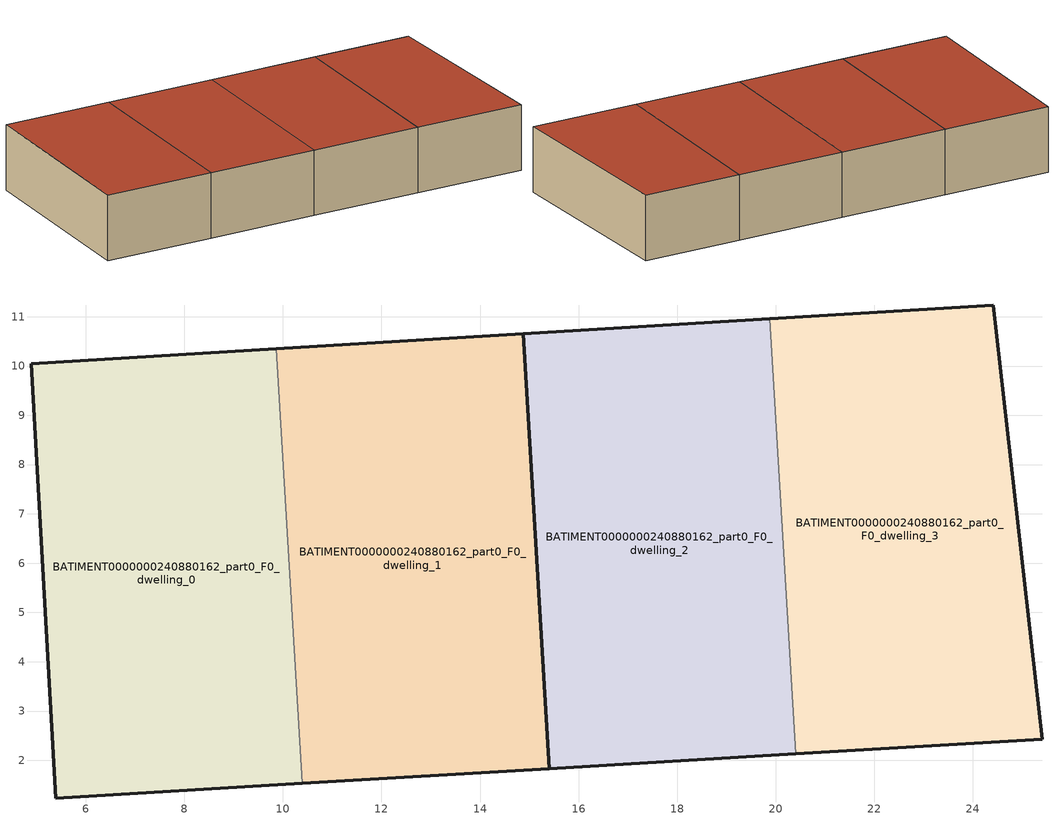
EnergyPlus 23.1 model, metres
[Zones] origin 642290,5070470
BATIMENT0000000240880162_part0_F0_dwelling_0
 floor ground (EU_floor_Construction): 9.87,10.35 10.4,1.53 5.39,1.24 4.9,10.04 z0
 wall outside (EU_wall_Construction): 9.87,10.35 4.9,10.04 5.39,1.24 10.4,1.53 z0:3
 wall to BATIMENT0000000240880162_part0_F0_dwelling_1 (EU_wall_Construction): 10.4,1.53 9.87,10.35 z0:3
 roof outside (EU_roof_Construction): 10.4,1.53 9.87,10.35 4.9,10.04 5.39,1.24 z3
BATIMENT0000000240880162_part0_F0_dwelling_1
 floor ground (EU_floor_Construction): 14.87,10.65 15.4,1.83 10.4,1.53 9.87,10.35 z0
 wall outside (EU_wall_Construction): 10.4,1.53 15.4,1.83 14.87,10.65 9.87,10.35 z0:3
 roof outside (EU_roof_Construction): 15.4,1.83 14.87,10.65 9.87,10.35 10.4,1.53 z3
BATIMENT0000000240880162_part0_F0_dwelling_2
 floor ground (EU_floor_Construction): 19.88,10.96 20.4,2.13 15.4,1.83 14.87,10.65 z0
 wall outside (EU_wall_Construction): 19.88,10.96 14.87,10.65 15.4,1.83 20.4,2.13 z0:3
 wall to BATIMENT0000000240880162_part0_F0_dwelling_3 (EU_wall_Construction): 20.4,2.13 19.88,10.96 z0:3
 roof outside (EU_roof_Construction): 20.4,2.13 19.88,10.96 14.87,10.65 15.4,1.83 z3
BATIMENT0000000240880162_part0_F0_dwelling_3
 floor ground (EU_floor_Construction): 24.41,11.24 25.41,2.43 20.4,2.13 19.88,10.96 z0
 wall outside (EU_wall_Construction): 20.4,2.13 25.41,2.43 24.41,11.24 19.88,10.96 z0:3
 roof outside (EU_roof_Construction): 25.41,2.43 24.41,11.24 19.88,10.96 20.4,2.13 z3
[Building]
EU S2 Campaign: North Axis=0; Terrain=City; Solar Distribution=FullExterior
[Site:Location]
Lyon-Bron: Latitude=45.75; Longitude=5; Time Zone=1; Elevation=198
[SizingPeriod:WeatherFileDays]
AnnualSizingPeriod: Begin Month=1; Begin Day of Month=1; End Month=12; End Day of Month=31; Day of Week for Start Day=Monday; Use Weather File Daylight Saving Period=No; Use Weather File Rain and Snow Indicators=No
[MATERIAL]
EU_InternalMass_Material: Roughness=MediumRough; Thickness=0.1; Conductivity=1; Density=1800; Specific Heat=900; Thermal Absorptance=0.9; Solar Absorptance=0.7; Visible Absorptance=0.7
[MATERIAL:NOMASS] Roughness=MediumRough; Thermal Absorptance=0.9; Solar Absorptance=0.7; Visible Absorptance=0.7
Name | Thermal Resistance
EU_wall_NoMass | 2.09208
EU_roof_NoMass | 1.38566
EU_floor_NoMass | 1.54632
[CONSTRUCTION]
EU_wall_Construction: EU_wall_NoMass
EU_roof_Construction: EU_roof_NoMass
EU_floor_Construction: EU_floor_NoMass
EU_InternalMass_Construction: EU_InternalMass_Material
[ZONE] Type=1; Multiplier=1; Ceiling Height=autocalculate; Floor Area=autocalculate; Part of Total Floor Area=Yes
Name | Volume
BATIMENT0000000240880162_part0_F0_dwelling_0 | 132.313
BATIMENT0000000240880162_part0_F0_dwelling_1 | 132.801
BATIMENT0000000240880162_part0_F0_dwelling_2 | 132.918
BATIMENT0000000240880162_part0_F0_dwelling_3 | 126.776
[INTERNALMASS] Construction=EU_InternalMass_Construction
Name | Zone or ZoneList | Surface Area
BATIMENT0000000240880162_part0_F0_dwelling_0_EU_InternalMass | BATIMENT0000000240880162_part0_F0_dwelling_0 | 44.1048
BATIMENT0000000240880162_part0_F0_dwelling_1_EU_InternalMass | BATIMENT0000000240880162_part0_F0_dwelling_1 | 44.2669
BATIMENT0000000240880162_part0_F0_dwelling_2_EU_InternalMass | BATIMENT0000000240880162_part0_F0_dwelling_2 | 44.3062
BATIMENT0000000240880162_part0_F0_dwelling_3_EU_InternalMass | BATIMENT0000000240880162_part0_F0_dwelling_3 | 42.2592
[OTHEREQUIPMENT] Fuel Type=Electricity; Design Level Calculation Method=Watts/Area; Power per Zone Floor Area=1; Fraction Latent=0; Fraction Radiant=0; Fraction Lost=0; Carbon Dioxide Generation Rate=0; EndUse Subcategory=EU_Step8_InternalGains
Name | Zone or ZoneList or Space or SpaceList | Schedule
EU_Step8_InternalGain_BATIMENT0000000240880162_part0_F0_dwelling_0_f000 | BATIMENT0000000240880162_part0_F0_dwelling_0 | EU_Step8_GainSchedule_BATIMENT0000000240880162_part0_F0_dwelling_0_f000
EU_Step8_InternalGain_BATIMENT0000000240880162_part0_F0_dwelling_1_f000 | BATIMENT0000000240880162_part0_F0_dwelling_1 | EU_Step8_GainSchedule_BATIMENT0000000240880162_part0_F0_dwelling_1_f000
EU_Step8_InternalGain_BATIMENT0000000240880162_part0_F0_dwelling_2_f000 | BATIMENT0000000240880162_part0_F0_dwelling_2 | EU_Step8_GainSchedule_BATIMENT0000000240880162_part0_F0_dwelling_2_f000
EU_Step8_InternalGain_BATIMENT0000000240880162_part0_F0_dwelling_3_f000 | BATIMENT0000000240880162_part0_F0_dwelling_3 | EU_Step8_GainSchedule_BATIMENT0000000240880162_part0_F0_dwelling_3_f000
[ZONEVENTILATION:DESIGNFLOWRATE] Schedule=EU_AlwaysOn; Design Flow Rate Calculation Method=AirChanges/Hour; Air Changes per Hour=0.562345; Ventilation Type=Natural; Fan Pressure Rise=0; Fan Total Efficiency=1; Constant Term Coefficient=1; Temperature Term Coefficient=0; Velocity Term Coefficient=0; Velocity Squared Term Coefficient=0; Minimum Indoor Temperature=-100; Maximum Indoor Temperature=100; Delta Temperature=-100; Minimum Outdoor Temperature=-100; Maximum Outdoor Temperature=100; Maximum Wind Speed=40
Name | Zone or ZoneList or Space or SpaceList
EU_ConstantAir_BATIMENT0000000240880162_part0_F0_dwelling_0 | BATIMENT0000000240880162_part0_F0_dwelling_0
EU_ConstantAir_BATIMENT0000000240880162_part0_F0_dwelling_1 | BATIMENT0000000240880162_part0_F0_dwelling_1
EU_ConstantAir_BATIMENT0000000240880162_part0_F0_dwelling_2 | BATIMENT0000000240880162_part0_F0_dwelling_2
EU_ConstantAir_BATIMENT0000000240880162_part0_F0_dwelling_3 | BATIMENT0000000240880162_part0_F0_dwelling_3
[HVACTEMPLATE:THERMOSTAT] Constant Heating Setpoint=20; Constant Cooling Setpoint=50
EU_HeatOnly_BATIMENT0000000240880162_part0_F0_dwelling_0; EU_HeatOnly_BATIMENT0000000240880162_part0_F0_dwelling_1; EU_HeatOnly_BATIMENT0000000240880162_part0_F0_dwelling_2; EU_HeatOnly_BATIMENT0000000240880162_part0_F0_dwelling_3
[HVACTEMPLATE:ZONE:IDEALLOADSAIRSYSTEM] System Availability Schedule=EU_AlwaysOn; Maximum Heating Supply Air Temperature=50; Minimum Cooling Supply Air Temperature=13; Maximum Heating Supply Air Humidity Ratio=0.0156; Minimum Cooling Supply Air Humidity Ratio=0.0077; Heating Limit=NoLimit; Cooling Limit=NoLimit; Heating Availability Schedule=EU_AlwaysOn; Cooling Availability Schedule=EU_CoolingOff; Dehumidification Control Type=ConstantSensibleHeatRatio; Cooling Sensible Heat Ratio=0.7; Dehumidification Setpoint=60; Humidification Control Type=None; Humidification Setpoint=30; Outdoor Air Method=None; Outdoor Air Flow Rate per Person=0.00944; Outdoor Air Flow Rate per Zone Floor Area=0; Outdoor Air Flow Rate per Zone=0; Demand Controlled Ventilation Type=None; Outdoor Air Economizer Type=NoEconomizer; Heat Recovery Type=None; Sensible Heat Recovery Effectiveness=0.7; Latent Heat Recovery Effectiveness=0.65
Name | Template Thermostat
BATIMENT0000000240880162_part0_F0_dwelling_0 | EU_HeatOnly_BATIMENT0000000240880162_part0_F0_dwelling_0
BATIMENT0000000240880162_part0_F0_dwelling_1 | EU_HeatOnly_BATIMENT0000000240880162_part0_F0_dwelling_1
BATIMENT0000000240880162_part0_F0_dwelling_2 | EU_HeatOnly_BATIMENT0000000240880162_part0_F0_dwelling_2
BATIMENT0000000240880162_part0_F0_dwelling_3 | EU_HeatOnly_BATIMENT0000000240880162_part0_F0_dwelling_3
[SIZING:ZONE] Zone Cooling Design Supply Air Temperature Input Method=SupplyAirTemperature; Zone Cooling Design Supply Air Temperature=13; Zone Heating Design Supply Air Temperature Input Method=SupplyAirTemperature; Zone Heating Design Supply Air Temperature=50; Zone Cooling Design Supply Air Humidity Ratio=0.008; Zone Heating Design Supply Air Humidity Ratio=0.008; Cooling Design Air Flow Method=DesignDay; Cooling Design Air Flow Rate=0; Cooling Minimum Air Flow per Zone Floor Area=0.000762; Cooling Minimum Air Flow=0; Cooling Minimum Air Flow Fraction=0.2; Heating Design Air Flow Method=DesignDay; Heating Design Air Flow Rate=0; Heating Maximum Air Flow per Zone Floor Area=0.002032; Heating Maximum Air Flow=0.141576; Heating Maximum Air Flow Fraction=0.3; Account for Dedicated Outdoor Air System=No; Dedicated Outdoor Air System Control Strategy=NeutralSupplyAir; Dedicated Outdoor Air Low Setpoint Temperature for Design=autosize; Dedicated Outdoor Air High Setpoint Temperature for Design=autosize; Zone Load Sizing Method=Sensible Load Only No Latent Load; Zone Latent Cooling Design Supply Air Humidity Ratio Input Method=HumidityRatioDifference; Zone Cooling Design Supply Air Humidity Ratio Difference=0.005; Zone Latent Heating Design Supply Air Humidity Ratio Input Method=HumidityRatioDifference; Zone Humidification Design Supply Air Humidity Ratio Difference=0.005
BATIMENT0000000240880162_part0_F0_dwelling_0; BATIMENT0000000240880162_part0_F0_dwelling_1; BATIMENT0000000240880162_part0_F0_dwelling_2; BATIMENT0000000240880162_part0_F0_dwelling_3
[SCHEDULE:CONSTANT]
Name | Hourly Value
EU_AlwaysOn | 1
EU_CoolingOff | 0
[SCHEDULE:FILE] Column Number=1; Rows to Skip at Top=0; Number of Hours of Data=8760; Column Separator=Comma; Interpolate to Timestep=No; Minutes per Item=60; Adjust Schedule for Daylight Savings=Yes
Name | File
EU_Step8_GainSchedule_BATIMENT0000000240880162_part0_F0_dwelling_0_f000 | C:\Users\o_iseri\Desktop\OpenUBEM\openubem\outputs\eu_evidence\EU-04\s3\s3_campaign\FR-LYO-HAUTCOEURPENTES\BATIMENT0000000240880162_part0\BATIMENT0000000240880162_part0_F0_dwelling_0_f000_gain.csv
EU_Step8_GainSchedule_BATIMENT0000000240880162_part0_F0_dwelling_1_f000 | C:\Users\o_iseri\Desktop\OpenUBEM\openubem\outputs\eu_evidence\EU-04\s3\s3_campaign\FR-LYO-HAUTCOEURPENTES\BATIMENT0000000240880162_part0\BATIMENT0000000240880162_part0_F0_dwelling_1_f000_gain.csv
EU_Step8_GainSchedule_BATIMENT0000000240880162_part0_F0_dwelling_2_f000 | C:\Users\o_iseri\Desktop\OpenUBEM\openubem\outputs\eu_evidence\EU-04\s3\s3_campaign\FR-LYO-HAUTCOEURPENTES\BATIMENT0000000240880162_part0\BATIMENT0000000240880162_part0_F0_dwelling_2_f000_gain.csv
EU_Step8_GainSchedule_BATIMENT0000000240880162_part0_F0_dwelling_3_f000 | C:\Users\o_iseri\Desktop\OpenUBEM\openubem\outputs\eu_evidence\EU-04\s3\s3_campaign\FR-LYO-HAUTCOEURPENTES\BATIMENT0000000240880162_part0\BATIMENT0000000240880162_part0_F0_dwelling_3_f000_gain.csv
